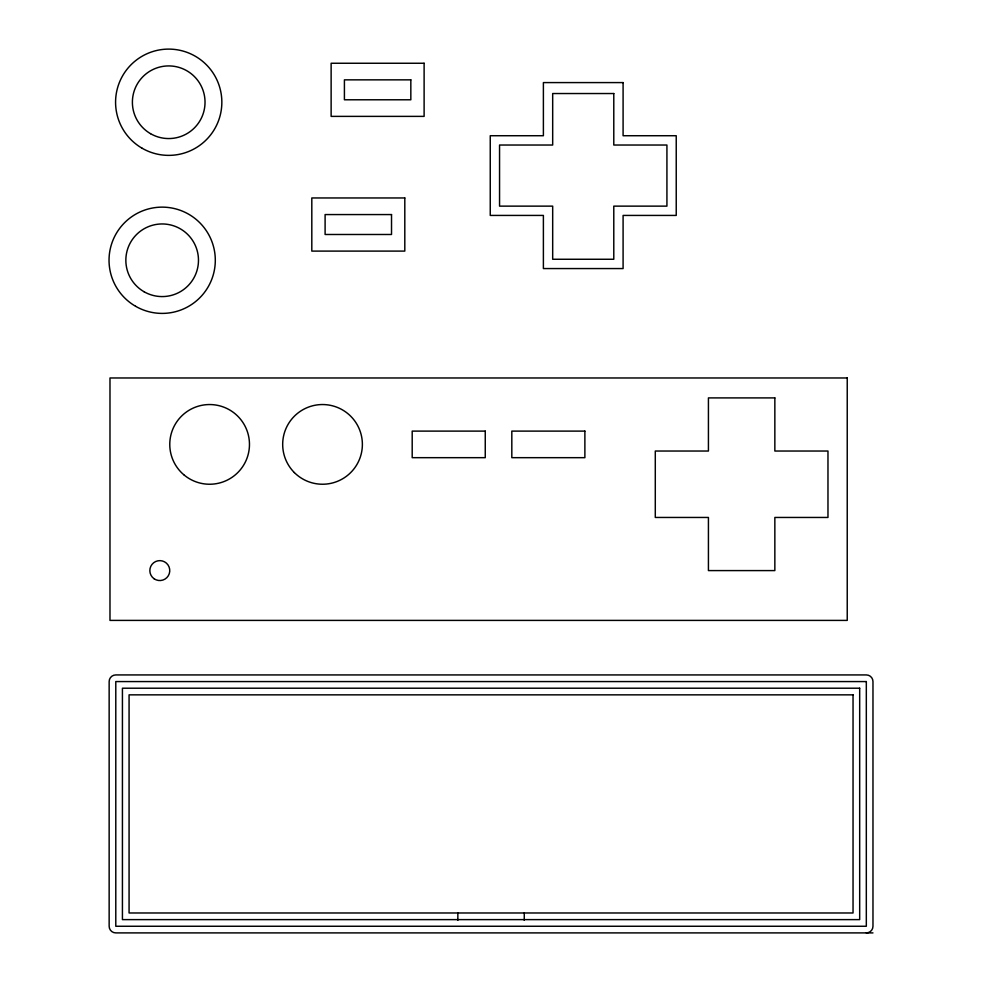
<?xml version="1.0" encoding="UTF-8"?>
<svg xmlns="http://www.w3.org/2000/svg" width="982" height="982" viewBox="0 0 982 982"><rect width="100%" height="100%" fill="white"/><g stroke="black" fill="none" stroke-linecap="round" stroke-linejoin="round"><path stroke-width="1.47" d="M872.973 932.9L115.79 932.9A6.641 6.641 0 0 1 109.149 926.259L109.149 681.569A6.641 6.641 0 0 1 115.79 674.929L866.32 674.929A6.641 6.641 0 0 1 872.973 681.569L872.973 926.259A6.641 6.641 0 0 1 866.32 932.9M524.265 912.978L524.265 920.355M457.845 912.978L457.845 920.355M424.114 63.253L331.13 63.253L331.13 116.379L424.114 116.379L424.114 63.253M410.832 79.849L344.412 79.849L344.412 99.783L410.832 99.783L410.832 79.849M623.091 82.586L543.39 82.586L543.39 135.725L490.251 135.725L490.251 215.426L543.39 215.426L543.39 268.565L623.091 268.565L623.091 215.426L676.23 215.426L676.23 135.725L623.091 135.725L623.091 82.586M613.787 93.536L552.682 93.536L552.682 145.029L499.556 145.029L499.556 206.134L552.682 206.134L552.682 259.26L613.787 259.26L613.787 206.134L666.925 206.134L666.925 145.029L613.787 145.029L613.787 93.536M404.805 197.959L311.81 197.959L311.81 251.097L404.805 251.097L404.805 197.959M391.523 214.567L325.103 214.567L325.103 234.489L391.523 234.489L391.523 214.567M847.233 377.972L109.984 377.972L109.984 620.403L847.233 620.403L847.233 377.972M774.847 397.906L708.427 397.906L708.427 451.033L655.289 451.033L655.289 517.453L708.427 517.453L708.427 570.591L774.847 570.591L774.847 517.453L827.973 517.453L827.973 451.033L774.847 451.033L774.847 397.906M485.255 431.11L412.195 431.11L412.195 457.673L485.255 457.673L485.255 431.11M584.879 431.11L511.818 431.11L511.818 457.673L584.879 457.673L584.879 431.11M866.32 681.569L115.79 681.569L115.79 926.259L866.32 926.259L866.32 681.569M859.68 688.21L122.431 688.21L122.431 919.618L859.68 919.618L859.68 688.21M853.039 694.851L129.072 694.851L129.072 912.978L853.039 912.978L853.039 694.851M142.144 148.257A53.138 53.138 0 0 0 221.846 102.238A53.138 53.138 0 0 0 142.144 56.219A53.138 53.138 0 0 0 142.144 148.257M150.553 133.687A36.309 36.309 0 0 0 205.029 102.238A36.309 36.309 0 0 0 150.553 70.79A36.309 36.309 0 0 0 150.553 133.687M135.602 306.286A53.138 53.138 0 0 0 215.304 260.267A53.138 53.138 0 0 0 135.602 214.248A53.138 53.138 0 0 0 135.602 306.286M144.01 291.715A36.309 36.309 0 0 0 198.474 260.267A36.309 36.309 0 0 0 144.01 228.818A36.309 36.309 0 0 0 144.01 291.715M294.355 472.575A39.857 39.857 0 0 0 361.02 454.715A39.857 39.857 0 0 0 312.215 405.897A39.857 39.857 0 0 0 294.355 472.575M183.683 474.65A39.857 39.857 0 0 0 248.79 451.732A39.857 39.857 0 0 0 196.375 406.806A39.857 39.857 0 0 0 183.683 474.65M154.088 578.754A9.967 9.967 0 0 0 169.726 571.463A9.967 9.967 0 0 0 155.598 561.557A9.967 9.967 0 0 0 154.088 578.754"/></g></svg>
